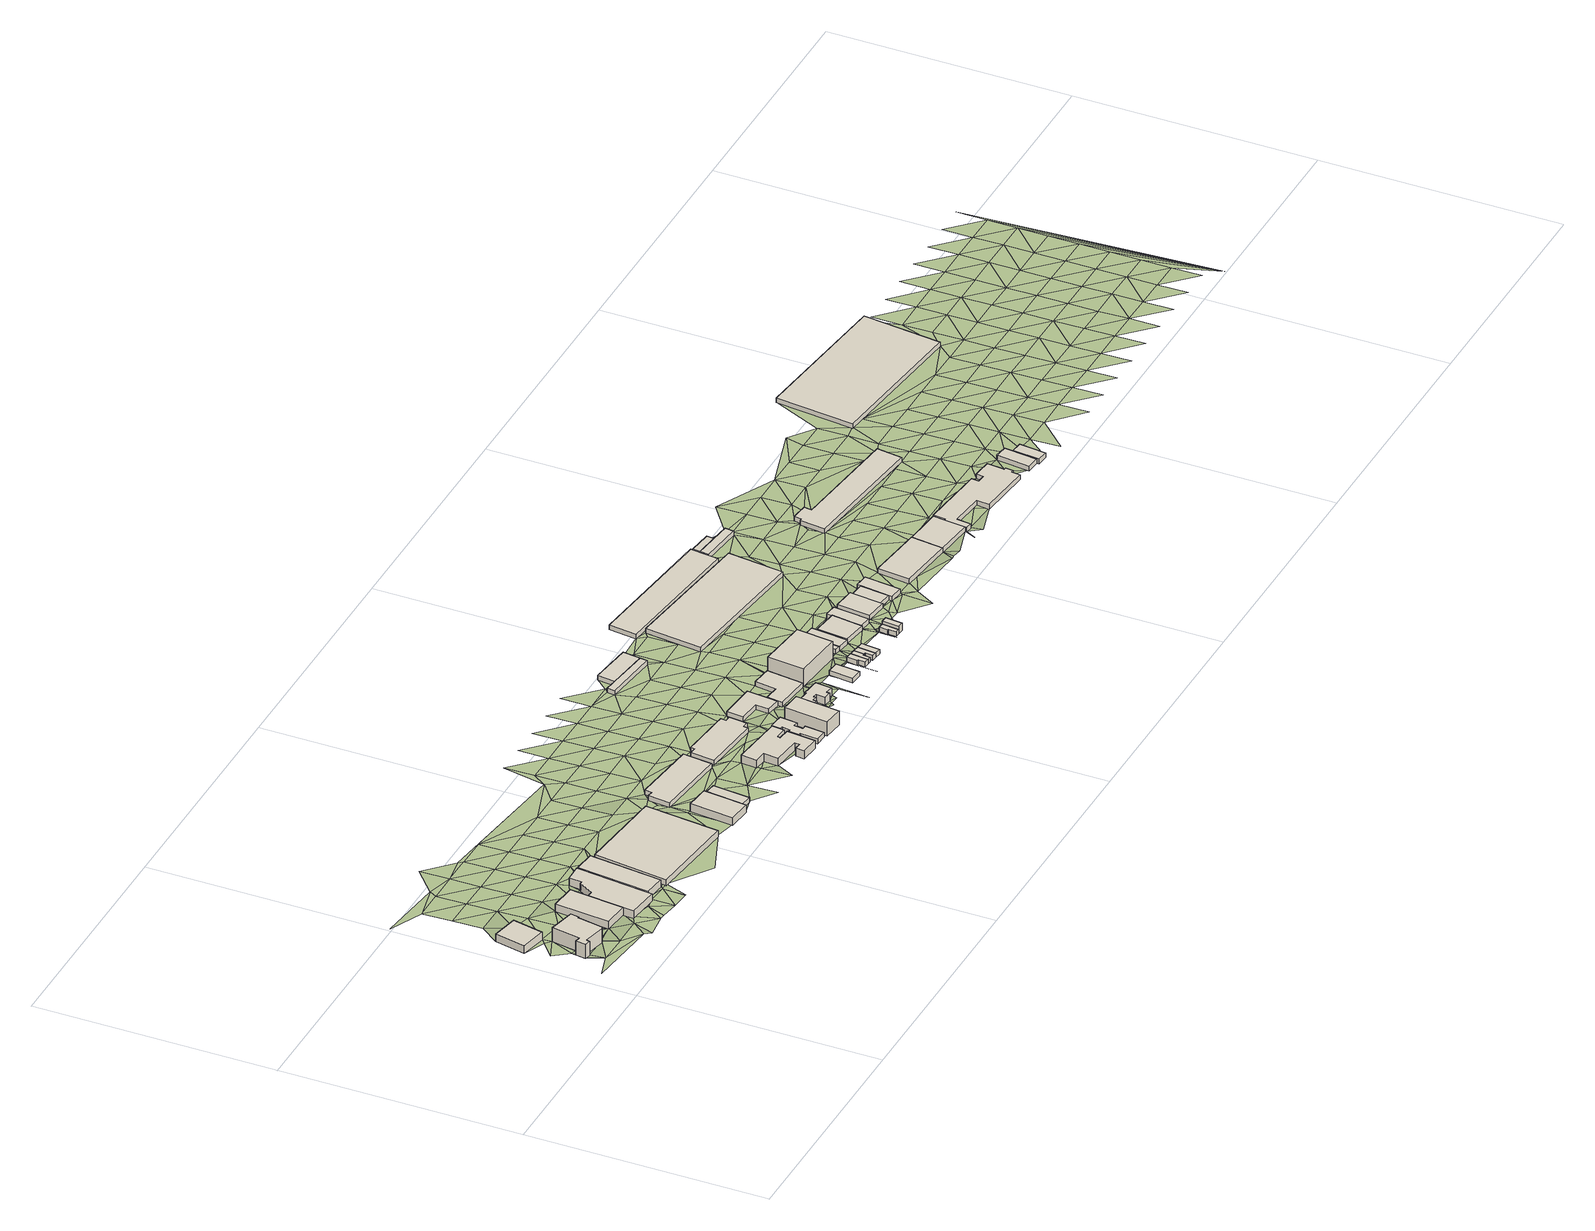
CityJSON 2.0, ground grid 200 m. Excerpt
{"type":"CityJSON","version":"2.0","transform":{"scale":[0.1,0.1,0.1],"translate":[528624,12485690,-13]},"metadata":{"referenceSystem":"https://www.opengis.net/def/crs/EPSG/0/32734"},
"CityObjects":{
"building1":{"type":"Building","attributes":{"address":"6 Treaty Road Woodstock Cape Town","building":"industrial","building:levels":2,"building_height":6.9,"plus_code":"4FRW3FF2+F93","ground_height":6.21,"roof_height":13.11},"geometry":[{"type":"Solid","lod":"1","boundaries":[[[[0,1,2,3]],[[1,4,5,2]],[[4,6,7,5]],[[6,0,3,7]],[[3,2,5,7]],[[6,4,1,0]]]]}]},
"building2":{"type":"Building","attributes":{"address":"203 Albert Road Woodstock Cape Town","building":"commercial","building:levels":4,"building_height":12.5,"plus_code":"4FRW3FF2+8C9","ground_height":6.47,"roof_height":18.97},"geometry":[{"type":"Solid","lod":"1","boundaries":[[[[8,9,10,11]],[[9,12,13,10]],[[12,14,15,13]],[[14,16,17,15]],[[16,18,19,17]],[[18,20,21,19]],[[20,22,23,21]],[[22,24,25,23]],[[24,26,27,25]],[[26,28,29,27]],[[28,30,31,29]],[[30,32,33,31]],[[32,8,11,33]],[[11,10,13,15,17,19,21,23,25,27,29,31,33]],[[32,30,28,26,24,22,20,18,16,14,12,9,8]]]]}]},
"building3":{"type":"Building","attributes":{"address":"The Board Store 211 Albert Road Woodstock Cape Town","building":"retail","building:levels":2,"building_height":6.9,"plus_code":"4FRW3FF2+8JJ","ground_height":6.26,"roof_height":13.16},"geometry":[{"type":"Solid","lod":"1","boundaries":[[[[34,35,36,37]],[[35,38,39,36]],[[38,40,41,39]],[[40,34,37,41]],[[37,36,39,41]],[[40,38,35,34]]]]}]},
"building4":{"type":"Building","attributes":{"address":"213 Albert Road Woodstock Cape Town","building":"industrial","building:levels":2,"building_height":6.9,"plus_code":"4FRW3FF2+7PJ","ground_height":5.59,"roof_height":12.49},"geometry":[{"type":"Solid","lod":"1","boundaries":[[[[42,43,44,45]],[[43,46,47,44]],[[46,48,49,47]],[[48,50,51,49]],[[50,52,53,51]],[[52,54,55,53]],[[54,56,57,55]],[[56,42,45,57]],[[45,44,47,49,51,53,55,57]],[[56,54,52,50,48,46,43,42]]]]}]},
"building5":{"type":"Building","attributes":{"address":"217 Albert Road Woodstock Cape Town","building":"industrial","building:levels":2,"building_height":6.9,"plus_code":"4FRW3FF2+8RC","ground_height":5.69,"roof_height":12.59},"geometry":[{"type":"Solid","lod":"1","boundaries":[[[[58,59,60,61]],[[59,62,63,60]],[[62,64,65,63]],[[64,58,61,65]],[[61,60,63,65]],[[64,62,59,58]]]]}]},
"building6":{"type":"Building","attributes":{"address":"Woodstock Cape Town","building":"industrial","building:levels":1.5,"building_height":5.5,"plus_code":"4FRW3FF3+72V","ground_height":5.6,"roof_height":11.1},"geometry":[{"type":"Solid","lod":"1","boundaries":[[[[66,67,68,69]],[[67,70,71,68]],[[70,72,73,71]],[[72,66,69,73]],[[69,68,71,73]],[[72,70,67,66]]]]}]},
"building7":{"type":"Building","attributes":{"address":"259 Albert Road Woodstock Cape Town","building":"commercial","building:levels":2,"building_height":6.9,"plus_code":"4FRW3FF3+679","ground_height":6.23,"roof_height":13.13},"geometry":[{"type":"Solid","lod":"1","boundaries":[[[[74,75,76,77]],[[75,78,79,76]],[[78,80,81,79]],[[80,74,77,81]],[[77,76,79,81]],[[80,78,75,74]]]]}]},
"building8":{"type":"Building","attributes":{"address":"265 Albert Road Woodstock Cape Town","building":"industrial","building:levels":1,"building_height":4.1,"plus_code":"4FRW3FF3+697","ground_height":6.23,"roof_height":10.33},"geometry":[{"type":"Solid","lod":"1","boundaries":[[[[82,83,84,85]],[[83,86,87,84]],[[86,88,89,87]],[[88,82,85,89]],[[85,84,87,89]],[[88,86,83,82]]]]}]},
"building9":{"type":"Building","attributes":{"address":"2 Strand Street Woodstock Cape Town","building":"industrial","building:levels":1,"building_height":4.1,"plus_code":"4FRW3FF3+99H","ground_height":5.02,"roof_height":9.12},"geometry":[{"type":"Solid","lod":"1","boundaries":[[[[90,91,92,93]],[[91,94,95,92]],[[94,96,97,95]],[[96,98,99,97]],[[98,100,101,99]],[[100,90,93,101]],[[93,92,95,97,99,101]],[[100,98,96,94,91,90]]]]}]},
"building10":{"type":"Building","attributes":{"address":"281 Albert Road Woodstock Cape Town","building":"office","building:levels":2,"building_height":6.9,"plus_code":"4FRW3FF3+5M8","ground_height":6.06,"roof_height":12.96},"geometry":[{"type":"Solid","lod":"1","boundaries":[[[[102,103,104,105]],[[103,106,107,104]],[[106,108,109,107]],[[108,110,111,109]],[[110,112,113,111]],[[112,114,115,113]],[[114,116,117,115]],[[116,118,119,117]],[[118,120,121,119]],[[120,122,123,121]],[[122,124,125,123]],[[124,126,127,125]],[[126,128,129,127]],[[128,102,105,129]],[[105,104,107,109,111,113,115,117,119,121,123,125,127,129]],[[128,126,124,122,120,118,116,114,112,110,108,106,103,102]]]]}]},
"building11":{"type":"Building","attributes":{"address":"Bromwell Street Woodstock Cape Town","building":"industrial","building:levels":1,"building_height":4.1,"plus_code":"4FRW3FF3+8MJ","ground_height":5.34,"roof_height":9.44},"geometry":[{"type":"Solid","lod":"1","boundaries":[[[[130,131,132,133]],[[131,134,135,132]],[[134,136,137,135]],[[136,138,139,137]],[[138,140,141,139]],[[140,142,143,141]],[[142,144,145,143]],[[144,146,147,145]],[[146,148,149,147]],[[148,130,133,149]],[[133,132,135,137,139,141,143,145,147,149]],[[148,146,144,142,140,138,136,134,131,130]]]]}]},
"building12":{"type":"Building","attributes":{"address":"297 Albert Road Woodstock Cape Town","building":"commercial","building:levels":1,"building_height":4.1,"plus_code":"4FRW3FF3+5Q9","ground_height":6.02,"roof_height":10.12},"geometry":[{"type":"Solid","lod":"1","boundaries":[[[[150,151,152,153]],[[151,154,155,152]],[[154,156,157,155]],[[156,158,159,157]],[[158,160,161,159]],[[160,162,163,161]],[[162,164,165,163]],[[164,166,167,165]],[[166,168,169,167]],[[168,170,171,169]],[[170,172,173,171]],[[172,174,175,173]],[[174,176,177,175]],[[176,150,153,177]],[[153,152,155,157,159,161,163,165,167,169,171,173,175,177]],[[176,174,172,170,168,166,164,162,160,158,156,154,151,150]]]]}]},
"building13":{"type":"Building","attributes":{"address":"305 Albert Road Woodstock Cape Town","building":"commercial","building:levels":4,"building_height":12.5,"plus_code":"4FRW3FF3+4VV","ground_height":6.61,"roof_height":19.11},"geometry":[{"type":"Solid","lod":"1","boundaries":[[[[178,179,180,181]],[[179,182,183,180]],[[182,184,185,183]],[[184,178,181,185]],[[181,180,183,185]],[[184,182,179,178]]]]}]},
"building14":{"type":"Building","attributes":{"address":"Bromwell Street Woodstock Cape Town","building":"industrial","building:levels":1,"building_height":4.1,"plus_code":"4FRW3FF3+8V8","ground_height":5.14,"roof_height":9.24},"geometry":[{"type":"Solid","lod":"1","boundaries":[[[[186,187,188,189]],[[187,190,191,188]],[[190,192,193,191]],[[192,194,195,193]],[[194,196,197,195]],[[196,198,199,197]],[[198,186,189,199]],[[189,188,191,193,195,197,199]],[[198,196,194,192,190,187,186]]]]}]},
"building15":{"type":"Building","attributes":{"address":"38 Bromwell Street Woodstock Cape Town","building":"retail","building:levels":2,"building_height":6.9,"plus_code":"4FRW3FF3+5XG","ground_height":6.61,"roof_height":13.51},"geometry":[{"type":"Solid","lod":"1","boundaries":[[[[200,201,202,203]],[[201,204,205,202]],[[204,206,207,205]],[[206,208,209,207]],[[208,210,211,209]],[[210,212,213,211]],[[212,214,215,213]],[[214,216,217,215]],[[216,218,219,217]],[[218,220,221,219]],[[220,222,223,221]],[[222,224,225,223]],[[224,226,227,225]],[[226,228,229,227]],[[228,230,231,229]],[[230,232,233,231]],[[232,234,235,233]],[[234,200,203,235]],[[203,202,205,207,209,211,213,215,217,219,221,223,225,227,229,231,233,235]],[[234,232,230,228,226,224,222,220,218,216,214,212,210,208,206,204,201,200]]]]}]},
"building16":{"type":"Building","attributes":{"address":"50 Woodstock Cape Town","building":"industrial","building:levels":1,"building_height":4.1,"plus_code":"4FRW3FF4+82F","ground_height":4.99,"roof_height":9.09},"geometry":[{"type":"Solid","lod":"1","boundaries":[[[[236,237,238,239]],[[237,240,241,238]],[[240,242,243,241]],[[242,244,245,243]],[[244,246,247,245]],[[246,236,239,247]],[[239,238,241,243,245,247]],[[246,244,242,240,237,236]]]]}]},
"building17":{"type":"Building","attributes":{"building":"yes","building:levels":1,"building_height":4.1,"plus_code":"4FRW3FF3+MVP","ground_height":3.28,"roof_height":7.38},"geometry":[{"type":"Solid","lod":"1","boundaries":[[[[248,249,250,251]],[[249,252,253,250]],[[252,254,255,253]],[[254,256,257,255]],[[256,248,251,257]],[[251,250,253,255,257]],[[256,254,252,249,248]]]]}]},
"building18":{"type":"Building","attributes":{"building":"yes","building:levels":1,"building_height":4.1,"plus_code":"4FRW3FF3+PWC","ground_height":3.18,"roof_height":7.28},"geometry":[{"type":"Solid","lod":"1","boundaries":[[[[258,259,251,250]],[[259,260,261,251]],[[260,262,263,261]],[[262,258,250,263]],[[250,251,261,263]],[[262,260,259,258]]]]}]},
"building19":{"type":"Building","attributes":{"address":"46 Bromwell Street Woodstock Cape Town","building":"retail","building:levels":1,"building_height":4.1,"plus_code":"4FRW3FF4+552","ground_height":6.71,"roof_height":10.81},"geometry":[{"type":"Solid","lod":"1","boundaries":[[[[264,265,266,267]],[[265,268,269,266]],[[268,270,271,269]],[[270,264,267,271]],[[267,266,269,271]],[[270,268,265,264]]]]}]},
"building20":{"type":"Building","attributes":{"address":"The Hub 52 Strand Street Woodstock Cape Town","building":"apartments","building:levels":5,"building:flats":"105","building_height":15.3,"plus_code":"4FRW3FF4+75J","ground_height":5.2,"roof_height":20.5},"geometry":[{"type":"Solid","lod":"1","boundaries":[[[[272,273,274,275]],[[273,276,277,274]],[[276,278,279,277]],[[278,272,275,279]],[[275,274,277,279]],[[278,276,273,272]]]]}]},
"building21":{"type":"Building","attributes":{"address":"52 Bromwell Street Woodstock Cape Town","building":"house","building:levels":1,"building_height":4.1,"plus_code":"4FRW3FF4+564","ground_height":6.85,"roof_height":10.95},"geometry":[{"type":"Solid","lod":"1","boundaries":[[[[280,281,282,283]],[[281,284,285,282]],[[284,286,287,285]],[[286,288,289,287]],[[288,290,291,289]],[[290,280,283,291]],[[283,282,285,287,289,291]],[[290,288,286,284,281,280]]]]}]},
"building22":{"type":"Building","attributes":{"address":"54 Bromwell Street Woodstock Cape Town","building":"house","building:levels":1,"building_height":4.1,"plus_code":"4FRW3FF4+572","ground_height":6.85,"roof_height":10.95},"geometry":[{"type":"Solid","lod":"1","boundaries":[[[[280,290,291,283]],[[290,292,293,291]],[[292,294,295,293]],[[294,296,297,295]],[[296,298,299,297]],[[298,280,283,299]],[[283,291,293,295,297,299]],[[298,296,294,292,290,280]]]]}]},
"building23":{"type":"Building","attributes":{"address":"56 Bromwell Street Woodstock Cape Town","building":"house","building:levels":1,"building_height":4.1,"plus_code":"4FRW3FF4+574","ground_height":6.85,"roof_height":10.95},"geometry":[{"type":"Solid","lod":"1","boundaries":[[[[298,296,297,299]],[[296,300,301,297]],[[300,302,303,301]],[[302,304,305,303]],[[304,306,307,305]],[[306,298,299,307]],[[299,297,301,303,305,307]],[[306,304,302,300,296,298]]]]}]},
"building24":{"type":"Building","attributes":{"address":"58 Bromwell Street Woodstock Cape Town","building":"house","building:levels":1,"building_height":4.1,"plus_code":"4FRW3FF4+47X","ground_height":6.94,"roof_height":11.04},"geometry":[{"type":"Solid","lod":"1","boundaries":[[[[308,309,310,311]],[[309,312,313,310]],[[312,314,315,313]],[[314,308,311,315]],[[311,310,313,315]],[[314,312,309,308]]]]}]},
"building25":{"type":"Building","attributes":{"address":"68 Strand Street Woodstock Cape Town","building":"industrial","building:levels":1,"building_height":4.1,"plus_code":"4FRW3FF4+777","ground_height":6.14,"roof_height":10.24},"geometry":[{"type":"Solid","lod":"1","boundaries":[[[[316,317,318,319]],[[317,320,321,318]],[[320,322,323,321]],[[322,324,325,323]],[[324,326,327,325]],[[326,316,319,327]],[[319,318,321,323,325,327]],[[326,324,322,320,317,316]]]]}]},
"building26":{"type":"Building","attributes":{"address":"74 Strand Street Woodstock Cape Town","building":"industrial","building:levels":1,"building_height":4.1,"plus_code":"4FRW3FF4+786","ground_height":5.42,"roof_height":9.52},"geometry":[{"type":"Solid","lod":"1","boundaries":[[[[328,329,330,331]],[[329,332,333,330]],[[332,334,335,333]],[[334,336,337,335]],[[336,328,331,337]],[[331,330,333,335,337]],[[336,334,332,329,328]]]]}]},
"building27":{"type":"Building","attributes":{"address":"76 Strand Street Woodstock Cape Town","building":"industrial","building:levels":1,"building_height":4.1,"plus_code":"4FRW3FF4+794","ground_height":6.14,"roof_height":10.24},"geometry":[{"type":"Solid","lod":"1","boundaries":[[[[338,339,340,341]],[[339,342,343,340]],[[342,344,345,343]],[[344,338,341,345]],[[341,340,343,345]],[[344,342,339,338]]]]}]},
"building28":{"type":"Building","attributes":{"address":"68 Bromwell Street Woodstock Cape Town","building":"house","building:levels":1,"building_height":4.1,"plus_code":"4FRW3FF4+4CP","ground_height":7.01,"roof_height":11.11},"geometry":[{"type":"Solid","lod":"1","boundaries":[[[[346,347,348,349]],[[347,350,351,348]],[[350,352,353,351]],[[352,354,355,353]],[[354,356,357,355]],[[356,346,349,357]],[[349,348,351,353,355,357]],[[356,354,352,350,347,346]]]]}]},
"building29":{"type":"Building","attributes":{"address":"70 Bromwell Street Woodstock Cape Town","building":"house","building:levels":2,"building_height":6.9,"plus_code":"4FRW3FF4+4CH","ground_height":7.01,"roof_height":13.91},"geometry":[{"type":"Solid","lod":"1","boundaries":[[[[358,346,359,360]],[[346,356,361,359]],[[356,362,363,361]],[[362,358,360,363]],[[360,359,361,363]],[[362,356,346,358]]]]}]},
"building30":{"type":"Building","attributes":{"address":"80 Strand Street Woodstock Cape Town","building":"industrial","building:levels":1,"building_height":4.1,"plus_code":"4FRW3FF4+7C5","ground_height":5.64,"roof_height":9.74},"geometry":[{"type":"Solid","lod":"1","boundaries":[[[[364,365,366,367]],[[365,368,369,366]],[[368,370,371,369]],[[370,364,367,371]],[[367,366,369,371]],[[370,368,365,364]]]]}]},
"building31":{"type":"Building","attributes":{"building":"yes","building:levels":1,"building_height":4.1,"plus_code":"4FRW3FF4+J97","ground_height":3.56,"roof_height":7.66},"geometry":[{"type":"Solid","lod":"1","boundaries":[[[[372,373,374,375]],[[373,376,377,374]],[[376,378,379,377]],[[378,372,375,379]],[[375,374,377,379]],[[378,376,373,372]]]]}]},
"building32":{"type":"Building","attributes":{"building":"yes","building:levels":1,"building_height":4.1,"plus_code":"4FRW3FF4+Q92","ground_height":3.24,"roof_height":7.34},"geometry":[{"type":"Solid","lod":"1","boundaries":[[[[380,381,382,383]],[[381,384,385,382]],[[384,386,387,385]],[[386,388,389,387]],[[388,390,391,389]],[[390,392,393,391]],[[392,380,383,393]],[[383,382,385,387,389,391,393]],[[392,390,388,386,384,381,380]]]]}]},
"building33":{"type":"Building","attributes":{"address":"77 Bromwell Street Woodstock Cape Town","building":"industrial","building:levels":1,"building_height":4.1,"plus_code":"4FRW3FF4+6GV","ground_height":6.5,"roof_height":10.6},"geometry":[{"type":"Solid","lod":"1","boundaries":[[[[394,395,396,397]],[[395,398,399,396]],[[398,400,401,399]],[[400,402,403,401]],[[402,404,405,403]],[[404,394,397,405]],[[397,396,399,401,403,405]],[[404,402,400,398,395,394]]]]}]},
"building34":{"type":"Building","attributes":{"address":"88 Strand Street Woodstock Cape Town","building":"yes","building:levels":1,"building_height":4.1,"plus_code":"4FRW3FF4+6HP","ground_height":6.5,"roof_height":10.6},"geometry":[{"type":"Solid","lod":"1","boundaries":[[[[406,394,397,407]],[[394,404,405,397]],[[404,408,409,405]],[[408,406,407,409]],[[407,397,405,409]],[[408,404,394,406]]]]}]},
"building35":{"type":"Building","attributes":{"address":"85 Bromwell Street Woodstock Cape Town","building":"industrial","building:levels":1,"building_height":4.1,"plus_code":"4FRW3FF4+6JP","ground_height":6.7,"roof_height":10.8},"geometry":[{"type":"Solid","lod":"1","boundaries":[[[[410,411,412,413]],[[411,414,415,412]],[[414,416,417,415]],[[416,418,419,417]],[[418,420,421,419]],[[420,410,413,421]],[[413,412,415,417,419,421]],[[420,418,416,414,411,410]]]]}]},
"building36":{"type":"Building","attributes":{"address":"107 Bromwell Street Woodstock Cape Town","building":"industrial","building:levels":1,"building_height":4.1,"plus_code":"4FRW3FF4+6R3","ground_height":6.42,"roof_height":10.52},"geometry":[{"type":"Solid","lod":"1","boundaries":[[[[422,423,424,425]],[[423,426,427,424]],[[426,428,429,427]],[[428,422,425,429]],[[425,424,427,429]],[[428,426,423,422]]]]}]},
"building37":{"type":"Building","attributes":{"building":"yes","building:levels":1,"building_height":4.1,"plus_code":"4FRW3FF4+PJX","ground_height":3.93,"roof_height":8.03},"geometry":[{"type":"Solid","lod":"1","boundaries":[[[[430,431,432,433]],[[431,434,435,432]],[[434,436,437,435]],[[436,430,433,437]],[[433,432,435,437]],[[436,434,431,430]]]]}]},
"building38":{"type":"Building","attributes":{"building":"yes","building:levels":1,"building_height":4.1,"plus_code":"4FRW3FF4+PM8","ground_height":4.14,"roof_height":8.24},"geometry":[{"type":"Solid","lod":"1","boundaries":[[[[438,439,440,441]],[[439,442,443,440]],[[442,444,445,443]],[[444,446,447,445]],[[446,438,441,447]],[[441,440,443,445,447]],[[446,444,442,439,438]]]]}]},
"building39":{"type":"Building","attributes":{"address":"107A Bromwell Street Woodstock Cape Town","building":"industrial","building:levels":1,"building_height":4.1,"plus_code":"4FRW3FF4+5XH","ground_height":6.27,"roof_height":10.37},"geometry":[{"type":"Solid","lod":"1","boundaries":[[[[448,449,450,451]],[[449,452,453,450]],[[452,454,455,453]],[[454,456,457,455]],[[456,448,451,457]],[[451,450,453,455,457]],[[456,454,452,449,448]]]]}]},
"building40":{"type":"Building","attributes":{"building":"industrial","building:levels":1,"building_height":4.1,"plus_code":"4FRW3FF5+F4M","ground_height":4.61,"roof_height":8.71},"geometry":[{"type":"Solid","lod":"1","boundaries":[[[[458,459,460,461]],[[459,462,463,460]],[[462,464,465,463]],[[464,466,467,465]],[[466,468,469,467]],[[468,470,471,469]],[[470,472,473,471]],[[472,458,461,473]],[[461,460,463,465,467,469,471,473]],[[472,470,468,466,464,462,459,458]]]]}]},
"building41":{"type":"Building","attributes":{"address":"109 Bromwell Street Woodstock Cape Town","building":"industrial","building:levels":1,"building_height":4.1,"plus_code":"4FRW3FF5+56G","ground_height":6,"roof_height":10.1},"geometry":[{"type":"Solid","lod":"1","boundaries":[[[[474,475,476,477]],[[475,478,479,476]],[[478,480,481,479]],[[480,482,483,481]],[[482,484,485,483]],[[484,486,487,485]],[[486,488,489,487]],[[488,490,491,489]],[[490,492,493,491]],[[492,494,495,493]],[[494,496,497,495]],[[496,498,499,497]],[[498,500,501,499]],[[500,502,503,501]],[[502,504,505,503]],[[504,506,507,505]],[[506,508,509,507]],[[508,510,511,509]],[[510,474,477,511]],[[477,476,479,481,483,485,487,489,491,493,495,497,499,501,503,505,507,509,511]],[[510,508,506,504,502,500,498,496,494,492,490,488,486,484,482,480,478,475,474]]]]}]},
"building42":{"type":"Building","attributes":{"address":"Strand Street Woodstock Cape Town","building":"industrial","building:levels":1,"building_height":4.1,"plus_code":"4FRW3FF5+4FP","ground_height":6.56,"roof_height":10.66},"geometry":[{"type":"Solid","lod":"1","boundaries":[[[[512,513,514,515]],[[513,516,517,514]],[[516,518,519,517]],[[518,512,515,519]],[[515,514,517,519]],[[518,516,513,512]]]]}]},
"building43":{"type":"Building","attributes":{"address":"Strand Street Woodstock Cape Town","building":"house","building:levels":1,"building_height":4.1,"plus_code":"4FRW3FF5+4G7","ground_height":6.56,"roof_height":10.66},"geometry":[{"type":"Solid","lod":"1","boundaries":[[[[520,521,522,523]],[[521,524,525,522]],[[524,526,527,525]],[[526,520,523,527]],[[523,522,525,527]],[[526,524,521,520]]]]}]},
"building44":{"type":"Building","attributes":{"building":"yes","building:levels":1,"building_height":4.1,"plus_code":"4FRW3FF5+MPX","ground_height":3.5,"roof_height":7.6},"geometry":[{"type":"Solid","lod":"1","boundaries":[[[[528,529,530,531]],[[529,532,533,530]],[[532,534,535,533]],[[534,528,531,535]],[[531,530,533,535]],[[534,532,529,528]]]]}]},
"terrain1":{"type":"TINRelief","geometry":[{"type":"CompositeSurface","lod":"1","boundaries":[[[536,537,538]],[[538,539,536]],[[540,538,537]],[[536,539,541]],[[541,539,542]],[[543,537,544]],[[542,539,545]],[[541,546,547]],[[540,537,548]],[[546,541,542]],[[548,549,540]],[[550,547,546]],[[546,542,545]],[[551,552,550]],[[537,553,548]],[[546,551,550]],[[553,537,543]],[[554,548,553]],[[554,553,555]],[[556,0,557]],[[551,546,558]],[[553,559,555]],[[559,560,555]],[[561,560,562]],[[32,558,546]],[[560,559,562]],[[551,563,0]],[[564,561,562]],[[551,558,563]],[[564,562,559]],[[543,565,553]],[[559,553,565]],[[559,32,564]],[[557,0,566]],[[557,566,567]],[[543,568,565]],[[0,563,566]],[[558,32,569]],[[32,559,569]],[[570,571,572]],[[570,567,573]],[[568,574,565]],[[563,558,569]],[[559,565,575]],[[573,567,566]],[[574,576,565]],[[565,576,575]],[[566,563,577]],[[578,570,573]],[[577,563,569]],[[570,578,571]],[[579,576,574]],[[580,575,576]],[[579,574,581]],[[582,573,566]],[[582,566,577]],[[569,35,577]],[[583,579,581]],[[575,580,35]],[[584,576,579]],[[585,578,573]],[[585,573,582]],[[580,586,35]],[[583,584,579]],[[578,587,571]],[[582,577,588]],[[35,588,577]],[[589,35,586]],[[587,578,585]],[[584,583,590]],[[35,589,46]],[[583,591,590]],[[592,584,590]],[[593,585,582]],[[587,594,571]],[[588,35,46]],[[595,46,589]],[[593,582,588]],[[584,592,596]],[[597,592,590]],[[598,587,585]],[[599,600,590]],[[598,585,593]],[[596,588,46]],[[62,596,592]],[[600,597,590]],[[587,601,594]],[[588,602,593]],[[603,587,598]],[[596,602,588]],[[587,603,601]],[[597,600,604]],[[596,62,602]],[[598,593,605]],[[605,593,602]],[[62,59,602]],[[597,604,59]],[[603,598,606]],[[606,598,605]],[[607,601,603]],[[59,608,602]],[[605,602,608]],[[607,603,606]],[[608,59,604]],[[609,600,610]],[[605,611,606]],[[608,611,605]],[[607,606,612]],[[604,613,608]],[[612,606,611]],[[611,608,613]],[[612,614,607]],[[601,607,615]],[[616,612,611]],[[611,613,616]],[[604,72,613]],[[612,616,614]],[[613,617,616]],[[615,607,614]],[[614,616,618]],[[72,617,613]],[[609,619,620]],[[617,618,616]],[[72,609,620]],[[614,618,621]],[[622,620,619]],[[618,617,623]],[[72,623,617]],[[624,72,620]],[[624,620,622]],[[615,614,621]],[[72,624,625]],[[72,625,626]],[[618,627,621]],[[626,623,72]],[[626,625,624]],[[624,622,78]],[[623,627,618]],[[628,629,630]],[[629,78,630]],[[623,626,94]],[[78,631,624]],[[78,629,86]],[[94,626,632]],[[633,621,627]],[[621,633,615]],[[78,86,631]],[[623,94,634]],[[627,623,634]],[[83,631,86]],[[633,635,615]],[[624,631,636]],[[637,83,628]],[[638,637,628]],[[633,627,639]],[[631,83,640]],[[641,615,635]],[[634,639,627]],[[642,635,633]],[[83,637,640]],[[633,639,642]],[[643,634,94]],[[640,636,631]],[[641,635,644]],[[635,642,644]],[[639,634,645]],[[114,640,637]],[[646,637,647]],[[642,639,645]],[[634,648,645]],[[637,646,649]],[[643,648,634]],[[649,114,637]],[[636,640,650]],[[642,651,644]],[[640,114,650]],[[647,652,646]],[[651,642,645]],[[653,636,650]],[[636,653,136]],[[649,646,654]],[[636,136,643]],[[646,652,654]],[[655,644,656]],[[648,657,645]],[[648,643,657]],[[656,644,651]],[[643,136,131]],[[653,650,658]],[[131,136,134]],[[114,658,650]],[[131,657,643]],[[651,645,659]],[[660,652,661]],[[657,659,645]],[[651,662,656]],[[659,662,651]],[[653,658,663]],[[664,657,131]],[[658,114,665]],[[666,667,656]],[[657,664,659]],[[666,656,662]],[[668,669,670]],[[669,671,672]],[[662,659,673]],[[131,130,664]],[[674,670,669]],[[658,665,663]],[[664,673,659]],[[672,675,669]],[[674,669,675]],[[675,676,674]],[[662,677,666]],[[665,674,676]],[[678,676,675]],[[678,679,676]],[[676,162,665]],[[662,673,677]],[[680,663,681]],[[663,665,682]],[[682,665,162]],[[682,681,663]],[[683,684,685]],[[686,666,687]],[[684,688,689]],[[684,689,685]],[[673,664,690]],[[681,682,691]],[[666,677,687]],[[130,148,146]],[[688,179,689]],[[162,160,682]],[[664,130,690]],[[681,691,146]],[[130,146,692]],[[691,692,146]],[[179,160,689]],[[130,692,693]],[[677,673,694]],[[692,691,693]],[[682,695,691]],[[690,130,693]],[[682,160,695]],[[694,673,690]],[[178,160,179]],[[687,677,696]],[[691,695,697]],[[695,160,698]],[[694,699,677]],[[201,178,700]],[[160,178,698]],[[206,201,701]],[[696,677,699]],[[690,693,702]],[[701,210,206]],[[687,703,704]],[[201,206,204]],[[210,701,705]],[[178,201,200]],[[698,706,695]],[[687,696,707]],[[694,690,702]],[[210,208,206]],[[178,708,698]],[[708,178,200]],[[687,707,703]],[[212,210,705]],[[706,698,708]],[[222,212,705]],[[693,187,702]],[[216,214,212]],[[708,200,232]],[[222,705,709]],[[706,708,710]],[[216,212,222]],[[711,699,694]],[[712,706,710]],[[232,200,234]],[[222,709,713]],[[714,713,709]],[[216,220,218]],[[216,222,220]],[[711,694,702]],[[712,710,187]],[[715,703,707]],[[222,713,224]],[[699,716,696]],[[717,187,710]],[[718,224,713]],[[708,232,719]],[[720,703,715]],[[226,224,228]],[[711,716,699]],[[718,228,224]],[[721,228,718]],[[240,187,717]],[[702,187,722]],[[721,230,228]],[[722,711,702]],[[719,232,230]],[[723,696,716]],[[230,721,724]],[[722,187,240]],[[724,725,726]],[[727,719,230]],[[716,711,728]],[[230,724,726]],[[230,726,727]],[[722,728,711]],[[719,727,729]],[[722,240,729]],[[730,727,726]],[[729,727,276]],[[716,728,731]],[[723,716,731]],[[727,730,270]],[[270,730,732]],[[733,722,729]],[[728,722,733]],[[248,723,731]],[[729,276,733]],[[734,727,270]],[[735,736,737]],[[731,738,248]],[[739,733,276]],[[738,740,248]],[[736,735,741]],[[731,728,742]],[[733,743,728]],[[734,270,741]],[[744,741,735]],[[728,743,742]],[[739,276,745]],[[746,284,744]],[[747,738,731]],[[748,286,284]],[[744,281,741]],[[733,739,749]],[[750,740,738]],[[741,281,734]],[[731,742,747]],[[284,281,744]],[[734,281,280]],[[751,296,294]],[[752,743,733]],[[745,749,739]],[[753,738,747]],[[754,755,296]],[[280,322,734]],[[750,738,753]],[[317,734,322]],[[752,733,749]],[[316,734,317]],[[280,756,757]],[[280,757,322]],[[743,758,742]],[[322,320,317]],[[372,747,742]],[[316,745,734]],[[756,759,757]],[[756,308,759]],[[758,743,752]],[[753,747,372]],[[760,761,762]],[[750,753,372]],[[757,759,326]],[[762,314,760]],[[759,308,763]],[[314,764,308]],[[332,745,316]],[[308,764,763]],[[764,314,762]],[[749,745,765]],[[316,326,332]],[[332,326,759]],[[752,749,765]],[[758,766,742]],[[745,332,765]],[[764,762,767]],[[752,768,758]],[[764,769,763]],[[765,768,752]],[[770,750,372]],[[765,332,329]],[[764,767,769]],[[350,767,771]],[[766,758,768]],[[767,350,347]],[[329,338,368]],[[772,767,347]],[[767,772,769]],[[765,329,773]],[[772,774,769]],[[772,347,346]],[[774,775,769]],[[358,772,346]],[[772,776,774]],[[768,765,777]],[[368,338,775]],[[772,358,776]],[[368,773,329]],[[775,774,368]],[[766,768,777]],[[765,773,777]],[[742,766,778]],[[358,779,776]],[[358,780,779]],[[780,358,781]],[[776,779,398]],[[773,368,365]],[[779,780,782]],[[365,776,398]],[[750,770,783]],[[784,782,780]],[[785,779,782]],[[773,365,786]],[[773,786,777]],[[372,787,770]],[[365,398,786]],[[784,788,782]],[[766,777,778]],[[788,785,782]],[[789,785,790]],[[398,395,786]],[[786,791,777]],[[790,785,788]],[[792,793,784]],[[788,784,793]],[[394,410,395]],[[791,778,777]],[[788,793,794]],[[795,793,792]],[[395,410,420]],[[796,786,395]],[[791,786,796]],[[795,794,793]],[[420,796,395]],[[797,794,795]],[[796,420,418]],[[770,787,783]],[[796,798,791]],[[791,798,778]],[[794,799,418]],[[797,799,794]],[[797,795,800]],[[796,418,801]],[[802,778,798]],[[796,801,798]],[[418,799,801]],[[800,795,803]],[[802,804,778]],[[778,804,787]],[[783,787,439]],[[802,798,805]],[[800,806,797]],[[805,798,801]],[[804,802,807]],[[801,799,808]],[[809,802,805]],[[810,439,787]],[[810,787,804]],[[806,800,803]],[[802,809,807]],[[805,801,808]],[[810,804,807]],[[808,799,423]],[[806,803,811]],[[812,436,813]],[[809,805,814]],[[806,811,815]],[[816,805,808]],[[805,816,814]],[[810,807,817]],[[809,818,807]],[[812,810,817]],[[814,819,809]],[[807,820,817]],[[815,821,806]],[[809,819,818]],[[808,822,816]],[[423,822,808]],[[812,817,823]],[[820,807,818]],[[814,818,819]],[[824,822,423]],[[814,816,825]],[[820,823,817]],[[822,825,816]],[[423,456,824]],[[818,826,820]],[[827,826,818]],[[823,828,812]],[[821,829,830]],[[822,824,831]],[[830,832,833]],[[820,826,834]],[[831,824,456]],[[835,814,825]],[[825,822,836]],[[820,837,823]],[[456,838,839]],[[834,826,840]],[[836,822,831]],[[456,839,841]],[[828,823,837]],[[841,831,456]],[[820,834,837]],[[842,833,832]],[[843,844,833]],[[835,825,836]],[[840,845,846]],[[831,841,847]],[[848,814,835]],[[842,843,833]],[[846,834,840]],[[843,849,844]],[[836,831,850]],[[851,828,837]],[[850,835,836]],[[837,834,851]],[[831,847,850]],[[849,843,842]],[[834,846,851]],[[848,852,814]],[[847,841,853]],[[835,850,848]],[[854,846,845]],[[847,855,850]],[[852,856,814]],[[857,851,846]],[[847,853,855]],[[850,858,848]],[[850,855,858]],[[845,459,854]],[[857,859,851]],[[857,846,854]],[[860,861,853]],[[862,855,853]],[[858,852,848]],[[853,861,862]],[[862,863,855]],[[858,855,864]],[[865,866,867]],[[868,851,859]],[[869,859,857]],[[852,858,856]],[[855,863,864]],[[869,857,854]],[[863,862,498]],[[867,870,871]],[[872,871,498]],[[864,856,858]],[[869,873,859]],[[498,871,518]],[[870,518,871]],[[498,518,863]],[[854,459,869]],[[868,859,873]],[[856,864,874]],[[874,459,856]],[[863,875,864]],[[518,875,863]],[[876,877,878]],[[869,459,879]],[[876,526,877]],[[459,874,880]],[[873,869,879]],[[516,878,877]],[[874,864,881]],[[875,518,516]],[[526,516,877]],[[880,879,459]],[[875,881,864]],[[526,524,516]],[[868,873,882]],[[883,880,874]],[[879,882,873]],[[881,883,874]],[[884,885,524]],[[880,886,879]],[[875,516,887]],[[524,887,516]],[[886,882,879]],[[883,888,880]],[[886,880,888]],[[889,881,875]],[[885,887,524]],[[881,889,883]],[[875,887,889]],[[886,888,890]],[[891,885,892]],[[886,893,882]],[[894,888,883]],[[883,889,894]],[[887,885,895]],[[888,896,890]],[[885,891,895]],[[894,896,888]],[[889,887,897]],[[897,894,889]],[[887,895,897]],[[890,896,898]],[[899,896,894]],[[891,900,895]],[[894,897,899]],[[900,891,901]],[[895,902,897]],[[886,890,903]],[[896,899,898]],[[902,895,900]],[[890,898,904]],[[897,905,899]],[[905,897,902]],[[898,899,906]],[[907,902,900]],[[906,899,905]],[[900,908,907]],[[904,898,906]],[[903,890,904]],[[905,902,909]],[[907,910,902]],[[906,905,909]],[[902,910,909]],[[906,911,904]],[[912,910,907]],[[909,911,906]],[[907,913,912]],[[909,910,914]],[[911,915,904]],[[912,914,910]],[[911,909,916]],[[903,904,915]],[[914,916,909]],[[915,911,917]],[[918,914,912]],[[916,917,911]],[[918,912,919]],[[920,903,915]],[[917,920,915]],[[921,916,914]],[[922,914,918]],[[916,921,917]],[[914,922,921]],[[903,920,923]],[[924,920,917]],[[903,923,925]],[[918,926,922]],[[917,921,924]],[[903,925,534]],[[927,926,918]],[[923,920,928]],[[924,929,920]],[[921,922,930]],[[926,931,922]],[[925,923,928]],[[929,928,920]],[[930,924,921]],[[922,931,930]],[[925,932,933]],[[934,929,924]],[[932,925,928]],[[935,931,926]],[[924,930,934]],[[936,935,926]],[[931,937,930]],[[928,929,938]],[[929,934,939]],[[935,937,931]],[[932,928,938]],[[938,929,939]],[[934,930,940]],[[937,940,930]],[[932,941,942]],[[943,939,934]],[[941,932,938]],[[940,943,934]],[[937,935,944]],[[935,945,946]],[[939,947,938]],[[940,937,944]],[[935,946,944]],[[943,947,939]],[[948,941,938]],[[940,949,943]],[[947,948,938]],[[944,949,940]],[[950,941,951]],[[947,943,952]],[[948,951,941]],[[949,952,943]],[[953,944,946]],[[954,946,955]],[[944,953,949]],[[956,948,947]],[[946,954,953]],[[952,957,947]],[[948,956,951]],[[947,957,956]],[[958,952,949]],[[958,949,953]],[[959,960,951]],[[961,957,952]],[[951,956,959]],[[954,962,953]],[[958,961,952]],[[962,954,963]],[[964,958,953]],[[956,957,965]],[[961,966,957]],[[964,953,962]],[[965,959,956]],[[957,966,965]],[[958,967,961]],[[968,964,962]],[[967,958,964]],[[969,970,959]],[[967,964,968]],[[971,966,961]],[[959,965,969]],[[961,967,971]],[[968,971,967]],[[972,971,968]],[[965,966,973]],[[971,972,966]],[[968,973,972]],[[965,973,969]],[[966,972,973]],[[973,968,974]],[[969,974,975]],[[968,976,974]],[[974,969,973]]]}]}
},
"vertices":[
[384,1178,35],[166,1223,35],[166,1223,104],[384,1178,104],[113,966,35],[113,966,104],[331,921,35],[331,921,104],
[339,843,37],[298,605,37],[298,605,162],[339,843,162],[255,614,37],[255,614,162],[242,526,37],[242,526,162],[292,515,37],[292,515,162],[298,545,37],[298,545,162],[477,506,37],[477,506,162],[491,508,37],[491,508,162],[501,516,37],[501,516,162],[504,526,37],[504,526,162],[538,723,37],[538,723,162],[549,724,37],[549,724,162],[561,794,37],[561,794,162],
[874,513,35],[923,966,35],[923,966,104],[874,513,104],[705,987,35],[705,987,104],[664,535,35],[664,535,104],
[1133,397,29],[1207,1046,29],[1207,1046,98],[1133,397,98],[1066,1042,29],[1066,1042,98],[1054,935,29],[1054,935,98],[1034,935,29],[1034,935,98],[960,811,29],[960,811,98],[916,815,29],[916,815,98],[870,427,29],[870,427,98],
[1325,416,30],[1394,1020,30],[1394,1020,99],[1325,416,99],[1215,1040,30],[1215,1040,99],[1145,436,30],[1145,436,99],
[1438,1005,29],[1360,387,29],[1360,387,84],[1438,1005,84],[2104,306,29],[2104,306,84],[2173,929,29],[2173,929,84],
[2272,269,35],[2469,248,35],[2469,248,104],[2272,269,104],[2508,610,35],[2508,610,104],[2311,631,35],[2311,631,104],
[2604,284,35],[2634,594,35],[2634,594,76],[2604,284,76],[2519,605,35],[2519,605,76],[2488,296,35],[2488,296,76],
[2904,730,23],[2932,973,23],[2932,973,64],[2904,730,64],[2386,1035,23],[2386,1035,64],[2379,975,23],[2379,975,64],[2328,981,23],[2328,981,64],[2307,797,23],[2307,797,64],
[3446,139,33],[3472,379,33],[3472,379,102],[3446,139,102],[3375,390,33],[3375,390,102],[3378,414,33],[3378,414,102],[3476,403,33],[3476,403,102],[3488,509,33],[3488,509,102],[3046,557,33],[3046,557,102],[3031,423,33],[3031,423,102],[3134,412,33],[3134,412,102],[3121,290,33],[3121,290,102],[3357,264,33],[3357,264,102],[3353,223,33],[3353,223,102],[3296,229,33],[3296,229,102],[3287,156,33],[3287,156,102],
[3463,915,26],[3027,959,26],[3027,959,67],[3463,915,67],[3024,923,26],[3024,923,67],[2967,929,26],[2967,929,67],[2946,728,26],[2946,728,67],[3435,678,26],[3435,678,67],[3439,718,26],[3439,718,67],[3489,713,26],[3489,713,67],[3505,864,26],[3505,864,67],[3458,869,26],[3458,869,67],
[3608,138,33],[3625,301,33],[3625,301,74],[3608,138,74],[3590,304,33],[3590,304,74],[3598,379,33],[3598,379,74],[3639,375,33],[3639,375,74],[3654,520,33],[3654,520,74],[3530,533,33],[3530,533,74],[3522,454,33],[3522,454,74],[3541,452,33],[3541,452,74],[3534,385,33],[3534,385,74],[3512,387,33],[3512,387,74],[3503,299,33],[3503,299,74],[3524,297,33],[3524,297,74],[3508,148,33],[3508,148,74],
[3831,470,39],[3663,488,39],[3663,488,164],[3831,470,164],[3623,122,39],[3623,122,164],[3791,104,39],[3791,104,164],
[3857,720,24],[3874,887,24],[3874,887,65],[3857,720,65],[3565,915,24],[3565,915,65],[3551,773,24],[3551,773,65],[3734,756,24],[3734,756,65],[3727,645,24],[3727,645,65],[3846,629,24],[3846,629,65],
[3837,471,39],[3830,403,39],[3830,403,108],[3837,471,108],[3845,401,39],[3845,401,108],[3843,386,39],[3843,386,108],[3887,381,39],[3887,381,108],[3883,343,39],[3883,343,108],[3911,340,39],[3911,340,108],[3914,371,39],[3914,371,108],[3954,366,39],[3954,366,108],[3956,384,39],[3956,384,108],[3990,380,39],[3990,380,108],[3981,305,39],[3981,305,108],[4045,298,39],[4045,298,108],[4048,321,39],[4048,321,108],[4113,313,39],[4113,313,108],[4128,450,39],[4128,450,108],[3977,467,39],[3977,467,108],[3976,455,39],[3976,455,108],
[4141,559,23],[4179,867,23],[4179,867,64],[4141,559,64],[4009,888,23],[4009,888,64],[3987,708,23],[3987,708,64],[3863,723,23],[3863,723,64],[3848,594,23],[3848,594,64],
[3957,1798,6],[3602,1843,6],[3602,1843,46],[3957,1798,46],[3498,1854,6],[3498,1854,46],[3490,1791,6],[3490,1791,46],[3949,1735,6],[3949,1735,46],
[3602,1843,4],[3957,1798,4],[3975,1944,4],[3975,1944,46],[3621,1989,4],[3621,1989,46],
[4329,240,40],[4430,231,40],[4430,231,81],[4329,240,81],[4448,432,40],[4448,432,81],[4347,441,40],[4347,441,81],
[4574,515,25],[4608,822,25],[4608,822,178],[4574,515,178],[4189,868,25],[4189,868,178],[4156,560,25],[4156,560,178],
[4613,390,41],[4560,396,41],[4560,396,82],[4613,390,82],[4550,305,41],[4550,305,82],[4563,304,41],[4563,304,82],[4557,243,41],[4557,243,82],[4598,240,41],[4598,240,82],
[4630,237,41],[4630,237,82],[4636,297,41],[4636,297,82],[4651,296,41],[4651,296,82],[4660,384,41],[4660,384,82],
[4664,294,41],[4664,294,82],[4657,228,41],[4657,228,82],[4696,224,41],[4696,224,82],[4712,378,41],[4712,378,82],
[4712,378,42],[4696,224,42],[4696,224,83],[4712,378,83],[4751,218,42],[4751,218,83],[4768,372,42],[4768,372,83],
[4608,729,34],[4590,564,34],[4590,564,75],[4608,729,75],[4630,559,34],[4630,559,75],[4625,514,34],[4625,514,75],[4670,509,34],[4670,509,75],[4694,720,34],[4694,720,75],
[4811,753,27],[4814,800,27],[4814,800,68],[4811,753,68],[4713,810,27],[4713,810,68],[4681,510,27],[4681,510,68],[4783,496,27],[4783,496,68],
[4811,753,34],[4783,496,34],[4783,496,75],[4811,753,75],[4986,468,34],[4986,468,75],[5021,726,34],[5021,726,75],
[5059,337,43],[5012,341,43],[5012,341,84],[5059,337,84],[5004,268,43],[5004,268,84],[5015,267,43],[5015,267,84],[5008,202,43],[5008,202,84],[5044,198,43],[5044,198,84],
[5109,332,43],[5059,337,112],[5109,332,112],[5044,198,112],[5095,192,43],[5095,192,112],
[5098,464,29],[5129,765,29],[5129,765,70],[5098,464,70],[5026,775,29],[5026,775,70],[4995,475,29],[4995,475,70],
[4320,1921,8],[4264,1448,8],[4264,1448,49],[4320,1921,49],[5416,1310,8],[5416,1310,49],[5470,1778,8],[5470,1778,49],
[5386,1899,5],[5394,1974,5],[5394,1974,46],[5386,1899,46],[5402,2037,5],[5402,2037,46],[5404,2053,5],[5404,2053,46],[4252,2187,5],[4252,2187,46],[4224,1952,5],[4224,1952,46],[5376,1818,5],[5376,1818,46],
[5338,706,38],[5341,729,38],[5341,729,79],[5338,706,79],[5157,749,38],[5157,749,79],[5131,471,38],[5131,471,79],[5309,451,38],[5309,451,79],[5312,465,38],[5312,465,79],
[5450,694,38],[5450,694,79],[5423,453,38],[5423,453,79],
[5450,694,40],[5423,453,40],[5423,453,81],[5450,694,81],[5420,423,40],[5420,423,81],[5534,411,40],[5534,411,81],[5568,712,40],[5568,712,81],[5453,725,40],[5453,725,81],
[6155,350,37],[6187,620,37],[6187,620,78],[6155,350,78],[5712,676,37],[5712,676,78],[5680,406,37],[5680,406,78],
[5402,2037,12],[5394,1974,12],[5394,1974,53],[5402,2037,53],[5593,1951,12],[5593,1951,53],[5600,2013,12],[5600,2013,53],
[5394,1974,14],[5386,1899,14],[5386,1899,55],[5394,1974,55],[5738,1859,14],[5738,1859,55],[5747,1933,14],[5747,1933,55],[5593,1951,14],[5593,1951,55],
[6187,620,35],[6155,350,35],[6155,350,76],[6187,620,76],[6477,317,35],[6477,317,76],[6496,496,35],[6496,496,76],[6506,589,35],[6506,589,76],
[7123,1130,19],[7152,1345,19],[7152,1345,60],[7123,1130,60],[6225,1450,19],[6225,1450,60],[6233,1515,19],[6233,1515,60],[6090,1531,19],[6090,1531,60],[6082,1467,19],[6082,1467,60],[6063,1470,19],[6063,1470,60],[6038,1258,19],[6038,1258,60],
[6496,496,33],[6477,317,33],[6477,317,74],[6496,496,74],[6476,303,33],[6476,303,74],[6533,297,33],[6533,297,74],[6545,413,33],[6545,413,74],[6826,385,33],[6826,385,74],[6815,280,33],[6815,280,74],[7266,234,33],[7266,234,74],[7274,305,33],[7274,305,74],[7296,303,33],[7296,303,74],[7303,371,33],[7303,371,74],[7283,373,33],[7283,373,74],[7298,517,33],[7298,517,74],[7139,533,33],[7139,533,74],[7132,472,33],[7132,472,74],[7065,479,33],[7065,479,74],[7071,540,33],[7071,540,74],[6521,597,33],[6521,597,74],[6510,494,33],[6510,494,74],
[7387,218,38],[7496,206,38],[7496,206,79],[7387,218,79],[7528,481,38],[7528,481,79],[7419,494,38],[7419,494,79],
[7502,189,38],[7597,179,38],[7597,179,79],[7502,189,79],[7622,402,38],[7622,402,79],[7527,413,38],[7527,413,79],
[7456,2305,8],[7381,1651,8],[7381,1651,49],[7456,2305,49],[8622,1510,8],[8622,1510,49],[8698,2165,8],[8698,2165,49],
[233,527,43],[292,385,51],[242,526,43],[255,614,43],[292,515,43],[249,644,43],[292,635,43],[695,264,49],[99,329,50],[298,605,43],[339,843,38],[163,776,38],[477,506,50],[298,545,43],[292,885,38],[331,921,38],[113,966,38],[542,385,50],[491,508,50],[501,516,41],[166,1223,36],[292,1385,27],[542,885,37],[664,535,41],[504,526,41],[538,723,41],[542,635,41],[542,1135,33],[549,724,41],[791,385,49],[542,1385,24],[292,1635,21],[725,207,56],[705,987,36],[292,1885,16],[576,1945,15],[9,2010,18],[542,1635,18],[924,232,55],[874,513,42],[870,427,49],[791,1135,28],[542,1885,15],[1040,385,48],[916,815,35],[970,229,55],[791,1385,21],[1124,204,55],[1133,397,48],[791,1635,18],[960,811,35],[791,1885,14],[1040,1135,29],[1034,935,35],[1289,385,48],[1270,192,55],[1145,436,48],[1040,1385,21],[791,2135,12],[1054,935,35],[1207,1046,30],[1325,416,48],[1040,1635,18],[1282,192,55],[1360,387,48],[1009,1922,14],[1289,1135,30],[1040,1885,14],[1438,1005,38],[1289,1385,23],[1289,1635,18],[1289,1885,14],[1538,1135,33],[2104,306,46],[1689,146,55],[1538,1385,24],[1538,1635,18],[1787,1135,30],[1787,1635,16],[2207,1769,11],[1787,1385,22],[2036,1135,30],[2036,1385,20],[2272,269,44],[2285,635,36],[2036,1635,15],[2311,631,36],[2285,1135,23],[2307,797,29],[2285,885,29],[2328,981,29],[2285,1385,18],[2604,284,43],[2488,296,43],[2469,248,53],[2535,635,35],[2379,975,29],[2285,1635,15],[2535,1135,21],[2285,1885,11],[2904,730,33],[2784,385,41],[2784,135,51],[2535,1385,17],[2784,635,33],[2285,2135,7],[2535,1635,14],[2932,973,26],[2535,1885,10],[2784,1385,17],[3033,385,41],[3033,135,49],[2784,1135,20],[3031,423,41],[3033,635,33],[2784,1635,13],[3121,290,41],[2946,728,33],[3134,412,41],[2535,2135,6],[2784,1885,9],[3033,1135,21],[3282,635,34],[3033,1385,17],[3357,264,42],[3296,229,49],[3033,1635,13],[3435,678,33],[3282,1135,21],[3488,509,40],[3033,1885,10],[2784,2135,6],[3375,390,42],[3472,379,40],[3378,414,42],[3446,139,48],[3503,299,40],[3282,1385,16],[3476,403,40],[3512,387,40],[3522,454,40],[3282,1635,13],[3534,385,40],[3541,452,40],[3439,718,33],[3489,713,33],[3531,635,33],[3590,304,40],[3625,301,40],[3598,379,40],[3033,2135,6],[3282,1885,9],[3623,122,48],[3639,375,40],[3531,1135,20],[3551,773,26],[3531,885,26],[3565,915,26],[3531,1385,15],[3727,645,31],[3490,1791,8],[3734,756,31],[3780,635,31],[3531,1635,11],[3791,104,47],[3827,248,47],[3780,1135,17],[3531,1885,8],[3282,2135,7],[3922,276,39],[3846,629,31],[3498,1854,8],[3848,594,31],[3964,271,39],[3863,723,31],[3780,1385,11],[3857,720,31],[4027,274,39],[4000,245,47],[3602,1843,8],[3780,1635,7],[3987,708,31],[4101,266,39],[4141,559,31],[3621,1989,8],[4119,311,39],[4029,1135,16],[3949,1735,9],[4213,301,40],[4198,45,47],[4240,450,40],[4156,560,32],[4029,1385,12],[4179,867,25],[4340,440,40],[4029,1635,9],[4329,240,47],[4278,1135,19],[4574,515,34],[4454,401,41],[4430,231,48],[4437,247,48],[4029,1885,6],[4278,885,25],[3975,1944,6],[4448,432,41],[4264,1448,16],[4278,1385,16],[4554,389,41],[4608,822,27],[4527,135,48],[4278,1635,12],[4557,243,48],[4527,885,27],[4224,1952,8],[4630,237,48],[4527,1135,21],[4278,1885,8],[4657,228,49],[4664,294,42],[4660,384,42],[4670,509,42],[4527,1385,19],[4681,510,34],[4751,218,49],[4759,216,49],[4774,366,42],[4783,496,42],[4777,385,42],[4777,885,27],[4777,1385,22],[5003,342,43],[4777,1135,23],[4986,468,43],[4777,1885,12],[4987,188,49],[5026,385,43],[5026,885,29],[4995,475,43],[5021,726,36],[5098,464,43],[5026,1135,23],[5416,1310,26],[5131,471,43],[5208,331,43],[5206,321,43],[5275,385,43],[5376,1818,14],[5289,324,43],[5309,451,43],[5275,885,32],[5470,1778,16],[5420,423,45],[5312,465,43],[5423,453,45],[5275,1135,26],[5503,131,50],[5524,385,45],[5534,411,45],[5604,301,45],[5524,885,34],[5680,406,46],[5524,1135,30],[5712,676,40],[5773,385,46],[5773,885,35],[5524,1385,26],[6098,250,50],[5524,1635,22],[5773,1135,30],[6155,350,42],[5773,1635,23],[6022,885,34],[5773,1385,26],[5738,1859,19],[6128,248,50],[5747,1933,19],[5593,1951,16],[6038,1258,29],[6212,240,47],[6022,1135,29],[5773,1885,19],[6063,1470,26],[6022,1385,26],[6022,1635,23],[6477,317,39],[6271,885,32],[6022,1885,19],[6271,635,37],[6271,1135,27],[6090,1531,23],[6082,1467,26],[6022,2135,14],[6424,215,44],[6476,303,39],[6520,635,35],[6542,200,44],[6533,297,39],[6271,1635,22],[6520,1135,23],[6520,885,29],[6271,1885,18],[6496,496,39],[6510,494,39],[6233,1515,22],[6521,597,35],[6815,280,38],[6770,385,38],[6545,413,39],[6225,1450,24],[6520,1635,20],[6770,635,34],[6770,1135,21],[6826,385,38],[6770,885,27],[6520,1885,18],[7019,1135,21],[7071,540,34],[7019,1385,19],[7019,635,34],[7123,1130,21],[6770,1635,18],[7019,885,26],[6770,1885,17],[7065,479,39],[7132,472,39],[7139,533,34],[7268,635,33],[7268,885,26],[7274,305,39],[7266,234,44],[7296,303,39],[7058,2040,14],[7019,1635,17],[7387,218,44],[7303,371,39],[7283,373,39],[7019,1885,15],[7268,1135,22],[7517,635,33],[7502,189,44],[7517,385,38],[7496,206,44],[7268,1635,16],[7268,1385,19],[7517,885,28],[7268,1885,13],[7517,1135,22],[7597,179,44],[7766,385,36],[7381,1651,16],[7766,635,31],[7517,1385,17],[7766,885,26],[7517,1635,15],[8015,385,34],[7766,135,42],[7456,2305,11],[7766,1135,20],[8015,635,29],[7766,1385,16],[8015,885,24],[8015,1385,15],[8015,1135,18],[8264,385,37],[8264,135,41],[8264,635,28],[8622,1510,16],[8264,1385,13],[8264,885,22],[8264,1135,17],[8513,385,34],[8513,135,38],[8513,885,26],[8513,635,30],[8513,1135,21],[8762,385,31],[8762,135,35],[8762,635,27],[8513,1385,16],[8762,885,23],[8762,1135,18],[9012,385,29],[9012,135,33],[8762,1385,15],[9012,885,21],[9012,635,25],[8762,1635,12],[9012,1135,19],[8762,1885,9],[9261,385,29],[9261,135,33],[9012,1635,13],[9012,1385,16],[9261,885,21],[9261,635,24],[9012,1885,12],[8762,2135,8],[9261,1135,20],[9510,385,31],[9510,135,32],[9510,635,24],[9261,1635,16],[9261,1385,18],[9510,885,21],[9261,1885,15],[9012,2135,10],[9510,1135,20],[9759,635,22],[9759,135,28],[9759,385,25],[9510,1385,18],[9510,1635,17],[9759,885,20],[9261,2135,14],[9510,1885,16],[9759,1135,19],[10008,635,19],[10008,385,22],[10008,135,25],[9759,1635,17],[9759,1385,18],[10008,885,19],[9759,1885,16],[9510,2135,14],[10008,1135,18],[10257,385,19],[10257,135,22],[10257,635,17],[10008,1635,18],[10008,1385,18],[10257,885,15],[10373,4,25],[10008,1885,16],[9759,2135,14],[10257,1135,15],[10257,1385,15],[10257,1635,16],[10257,1885,15],[10008,2135,15],[10257,2135,14]
]}
